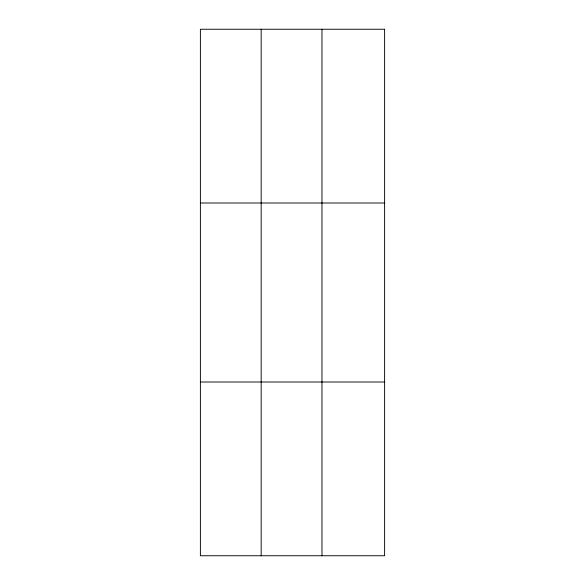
<?xml version="1.0" encoding="UTF-8"?>
<svg xmlns="http://www.w3.org/2000/svg" width="585" height="585" viewBox="0 0 585 585"><rect width="100%" height="100%" fill="white"/><g stroke="black" fill="none" stroke-linecap="round" stroke-linejoin="round"><path stroke-width="0.88" d="M261.181 555.75L261.181 29.25M321.977 555.75L321.977 29.25M200.392 202.995L384.608 202.995M200.392 382.005L384.608 382.005M384.608 29.25L200.392 29.25L200.392 555.75L384.608 555.75L384.608 29.25"/></g></svg>
